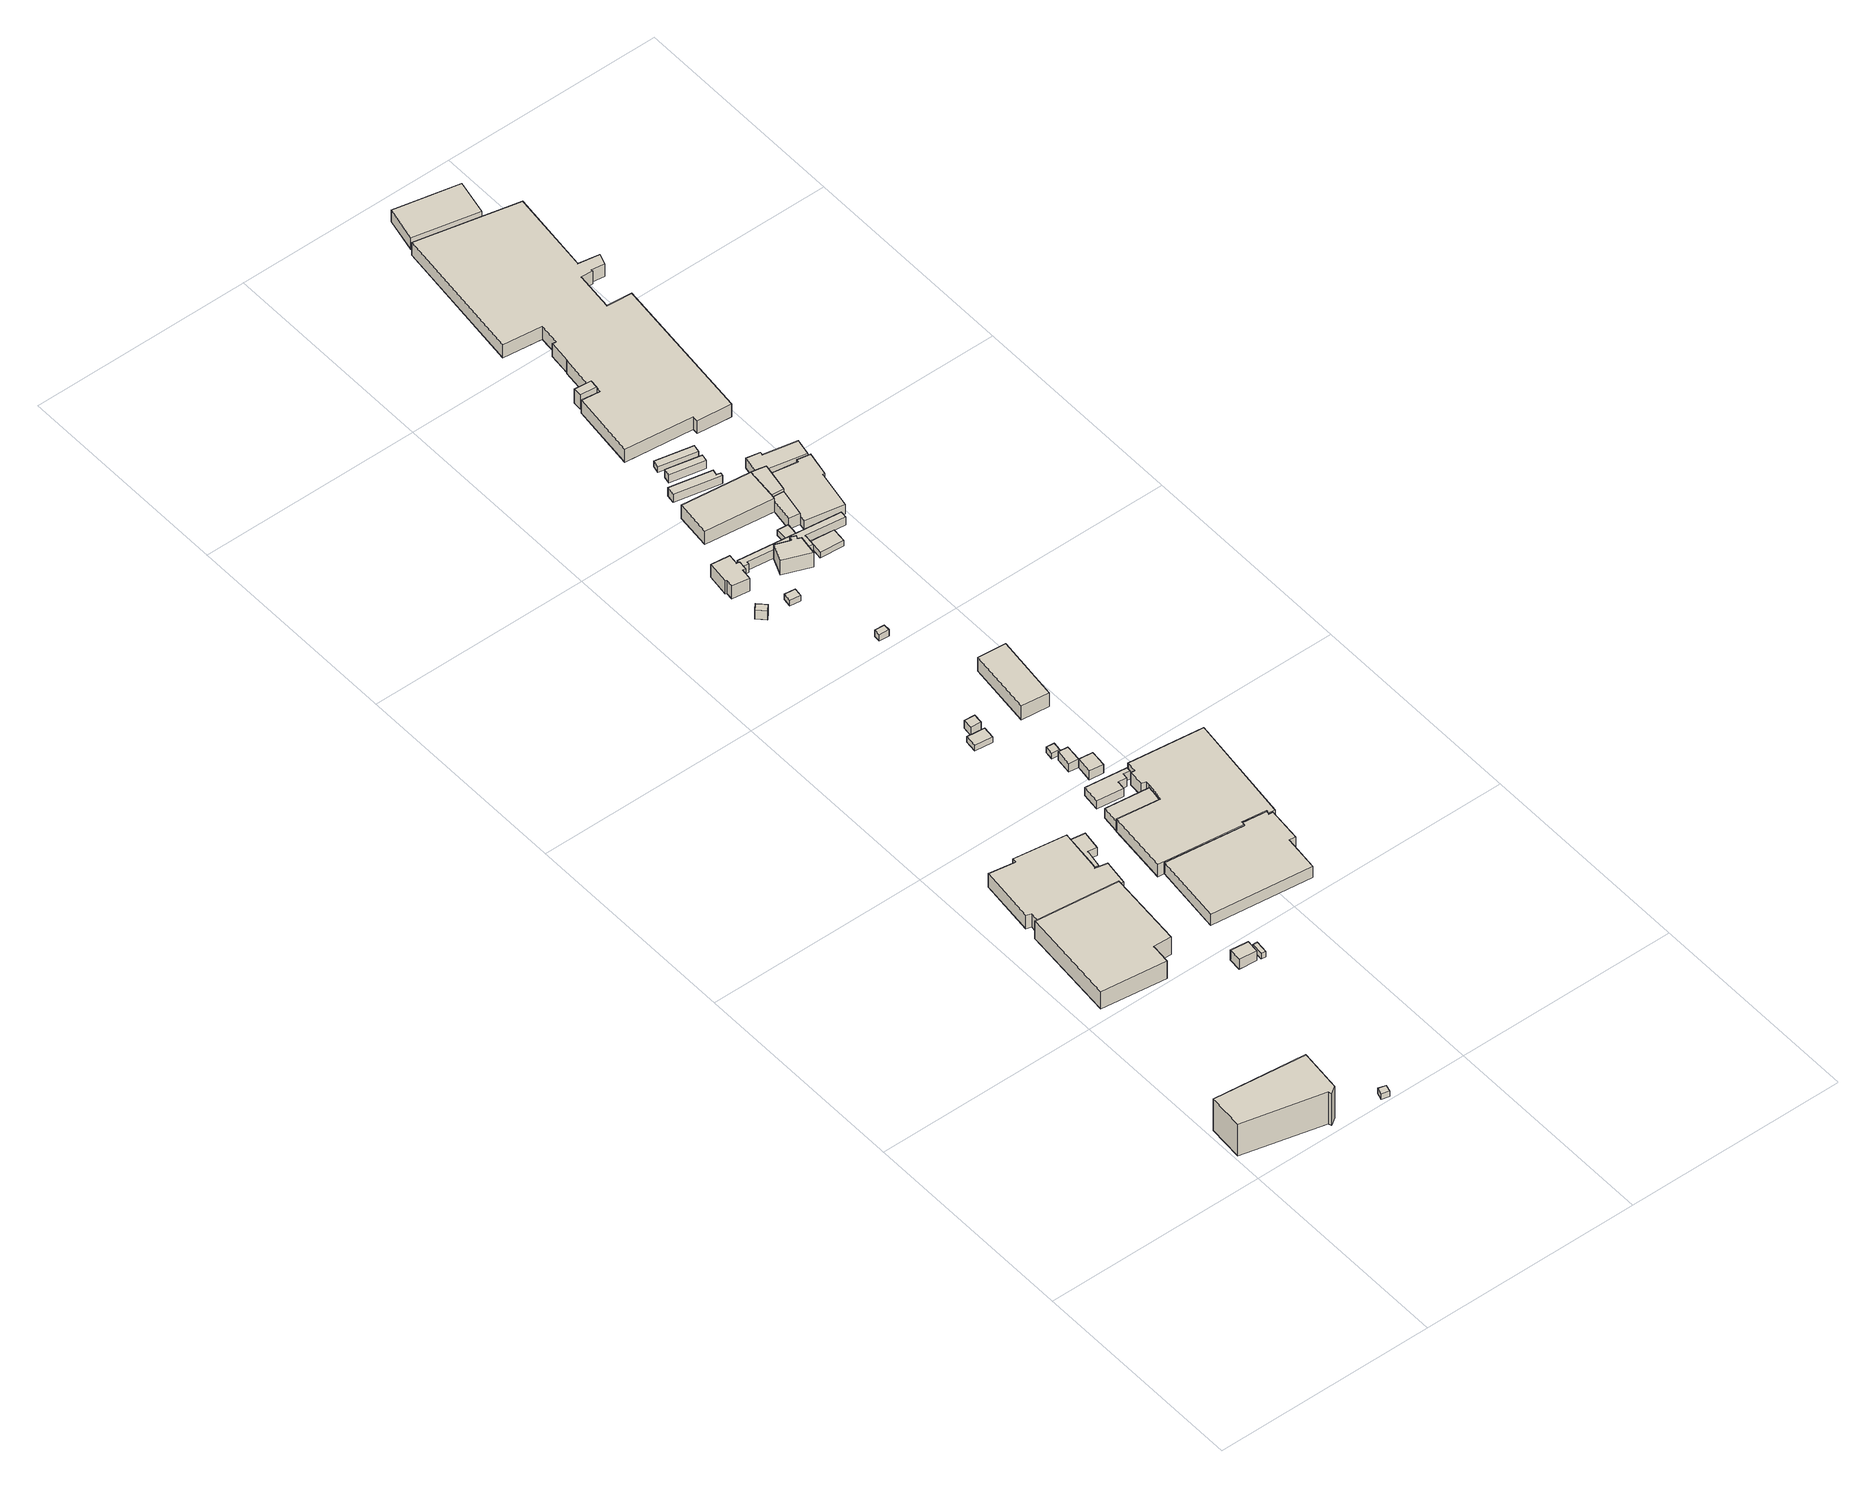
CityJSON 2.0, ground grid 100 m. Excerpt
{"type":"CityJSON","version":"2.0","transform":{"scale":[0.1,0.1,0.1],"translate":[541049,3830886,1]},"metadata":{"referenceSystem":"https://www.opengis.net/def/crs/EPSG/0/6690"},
"CityObjects":{
"building1":{"type":"Building","attributes":{"計測周辺長":120.94,"1/2500図郭":93,"区名":"住之江区","町丁目名称":"平林北２丁目","街区番号":9,"class":"3001","usage":"441","measuredHeight":17.3,"storeysAboveGround":2,"BuildingDetailAttribute.buildingRoofEdgeArea":778.03,"BuildingDetailAttribute.buildingStructureType":"610","BuildingDetailAttribute.buildingStructureOrgType":"2","BuildingDetailAttribute.detailedUsage":"1510","BuildingDetailAttribute.specifiedBuildingCoverageRate":0.6,"BuildingDetailAttribute.surveyYear":2017,"BuildingTsunamiRiskAttribute.description":"1","BuildingTsunamiRiskAttribute.rank":"1","BuildingTsunamiRiskAttribute.depth":0.09,"BuildingHighTideRiskAttribute.description":"1","BuildingHighTideRiskAttribute.rank":"2","BuildingHighTideRiskAttribute.depth":2,"BuildingIDAttribute.prefecture":"27","BuildingIDAttribute.city":"27125"},"geometry":[{"type":"Solid","lod":"1","boundaries":[[[[0,1,2,3,4,5]],[[4,6,7,5]],[[3,8,6,4]],[[2,9,8,3]],[[1,10,9,2]],[[0,11,10,1]],[[5,7,11,0]],[[6,8,9,10,11,7]]]]}]},
"building2":{"type":"Building","attributes":{"class":"3003","BuildingDetailAttribute.specifiedBuildingCoverageRate":0.6,"BuildingDetailAttribute.surveyYear":2017,"BuildingTsunamiRiskAttribute.description":"1","BuildingTsunamiRiskAttribute.rank":"1","BuildingTsunamiRiskAttribute.depth":0.15,"BuildingHighTideRiskAttribute.description":"1","BuildingHighTideRiskAttribute.rank":"2","BuildingHighTideRiskAttribute.depth":2.33,"BuildingIDAttribute.prefecture":"27","BuildingIDAttribute.city":"27125"},"geometry":[{"type":"Solid","lod":"1","boundaries":[[[[12,13,14,15]],[[14,16,17,15]],[[13,18,16,14]],[[12,19,18,13]],[[15,17,19,12]],[[16,18,19,17]]]]}]},
"building3":{"type":"Building","attributes":{"計測周辺長":126.36,"1/2500図郭":84,"区名":"住之江区","町丁目名称":"平林北２丁目","街区番号":9,"class":"3001","usage":"441","measuredHeight":9.5,"storeysAboveGround":1,"BuildingDetailAttribute.buildingRoofEdgeArea":959.34,"BuildingDetailAttribute.buildingStructureType":"610","BuildingDetailAttribute.buildingStructureOrgType":"2","BuildingDetailAttribute.detailedUsage":"1520","BuildingDetailAttribute.specifiedBuildingCoverageRate":0.6,"BuildingDetailAttribute.surveyYear":2017,"BuildingTsunamiRiskAttribute.description":"1","BuildingTsunamiRiskAttribute.rank":"1","BuildingTsunamiRiskAttribute.depth":0.34,"BuildingHighTideRiskAttribute.description":"1","BuildingHighTideRiskAttribute.rank":"2","BuildingHighTideRiskAttribute.depth":2.61,"BuildingIDAttribute.prefecture":"27","BuildingIDAttribute.city":"27125"},"geometry":[{"type":"Solid","lod":"1","boundaries":[[[[20,21,22,23,24,25]],[[24,26,27,25]],[[23,28,26,24]],[[22,29,28,23]],[[21,30,29,22]],[[20,31,30,21]],[[25,27,31,20]],[[26,28,29,30,31,27]]]]}]},
"building4":{"type":"Building","attributes":{"計測周辺長":145.81,"1/2500図郭":84,"区名":"住之江区","町丁目名称":"平林北２丁目","街区番号":9,"class":"3001","usage":"441","measuredHeight":7.3,"storeysAboveGround":1,"BuildingDetailAttribute.buildingRoofEdgeArea":1179.19,"BuildingDetailAttribute.buildingStructureType":"610","BuildingDetailAttribute.buildingStructureOrgType":"2","BuildingDetailAttribute.detailedUsage":"1520","BuildingDetailAttribute.specifiedBuildingCoverageRate":0.6,"BuildingDetailAttribute.surveyYear":2017,"BuildingTsunamiRiskAttribute.description":"1","BuildingTsunamiRiskAttribute.rank":"1","BuildingTsunamiRiskAttribute.depth":0.16,"BuildingHighTideRiskAttribute.description":"1","BuildingHighTideRiskAttribute.rank":"2","BuildingHighTideRiskAttribute.depth":2.36,"BuildingIDAttribute.prefecture":"27","BuildingIDAttribute.city":"27125"},"geometry":[{"type":"Solid","lod":"1","boundaries":[[[[32,33,34,35,36,37,38,39,40,41,42,43]],[[42,44,45,43]],[[41,46,44,42]],[[40,47,46,41]],[[39,48,47,40]],[[38,49,48,39]],[[37,50,49,38]],[[36,51,50,37]],[[35,52,51,36]],[[34,53,52,35]],[[33,54,53,34]],[[32,55,54,33]],[[43,45,55,32]],[[44,46,47,48,49,50,51,52,53,54,55,45]]]]}]},
"building5":{"type":"Building","attributes":{"class":"3001","measuredHeight":5.4,"BuildingDetailAttribute.specifiedBuildingCoverageRate":0.6,"BuildingDetailAttribute.surveyYear":2017,"BuildingTsunamiRiskAttribute.description":"1","BuildingTsunamiRiskAttribute.rank":"1","BuildingTsunamiRiskAttribute.depth":0.4,"BuildingHighTideRiskAttribute.description":"1","BuildingHighTideRiskAttribute.rank":"2","BuildingHighTideRiskAttribute.depth":2.57,"BuildingIDAttribute.prefecture":"27","BuildingIDAttribute.city":"27125"},"geometry":[{"type":"Solid","lod":"1","boundaries":[[[[56,57,58,59]],[[58,60,61,59]],[[57,62,60,58]],[[56,63,62,57]],[[59,61,63,56]],[[60,62,63,61]]]]}]},
"building6":{"type":"Building","attributes":{"class":"3001","BuildingDetailAttribute.specifiedBuildingCoverageRate":0.6,"BuildingDetailAttribute.surveyYear":2017,"BuildingTsunamiRiskAttribute.description":"1","BuildingTsunamiRiskAttribute.rank":"1","BuildingTsunamiRiskAttribute.depth":0.13,"BuildingHighTideRiskAttribute.description":"1","BuildingHighTideRiskAttribute.rank":"2","BuildingHighTideRiskAttribute.depth":2.28,"BuildingIDAttribute.prefecture":"27","BuildingIDAttribute.city":"27125"},"geometry":[{"type":"Solid","lod":"1","boundaries":[[[[64,65,66,67]],[[66,68,69,67]],[[65,70,68,66]],[[64,71,70,65]],[[67,69,71,64]],[[68,70,71,69]]]]}]},
"building7":{"type":"Building","attributes":{"計測周辺長":47.11,"1/2500図郭":84,"区名":"住之江区","町丁目名称":"平林北２丁目","街区番号":9,"class":"3003","usage":"441","measuredHeight":4.6,"storeysAboveGround":1,"BuildingDetailAttribute.buildingRoofEdgeArea":79.32,"BuildingDetailAttribute.buildingStructureType":"610","BuildingDetailAttribute.buildingStructureOrgType":"2","BuildingDetailAttribute.detailedUsage":"1520","BuildingDetailAttribute.specifiedBuildingCoverageRate":0.6,"BuildingDetailAttribute.surveyYear":2017,"BuildingTsunamiRiskAttribute.description":"1","BuildingTsunamiRiskAttribute.rank":"1","BuildingTsunamiRiskAttribute.depth":0.14,"BuildingHighTideRiskAttribute.description":"1","BuildingHighTideRiskAttribute.rank":"2","BuildingHighTideRiskAttribute.depth":2.3,"BuildingIDAttribute.prefecture":"27","BuildingIDAttribute.city":"27125"},"geometry":[{"type":"Solid","lod":"1","boundaries":[[[[72,73,74,75,76,77]],[[76,78,79,77]],[[75,80,78,76]],[[74,81,80,75]],[[73,82,81,74]],[[72,83,82,73]],[[77,79,83,72]],[[78,80,81,82,83,79]]]]}]},
"building8":{"type":"Building","attributes":{"計測周辺長":93.47,"1/2500図郭":84,"区名":"住之江区","町丁目名称":"平林北２丁目","街区番号":9,"class":"3001","usage":"431","measuredHeight":6.1,"storeysAboveGround":1,"BuildingDetailAttribute.buildingRoofEdgeArea":410.55,"BuildingDetailAttribute.buildingStructureType":"610","BuildingDetailAttribute.buildingStructureOrgType":"2","BuildingDetailAttribute.detailedUsage":"1720","BuildingDetailAttribute.specifiedBuildingCoverageRate":0.6,"BuildingDetailAttribute.surveyYear":2017,"BuildingTsunamiRiskAttribute.description":"1","BuildingTsunamiRiskAttribute.rank":"1","BuildingTsunamiRiskAttribute.depth":0.17,"BuildingHighTideRiskAttribute.description":"1","BuildingHighTideRiskAttribute.rank":"2","BuildingHighTideRiskAttribute.depth":2.37,"BuildingIDAttribute.prefecture":"27","BuildingIDAttribute.city":"27125"},"geometry":[{"type":"Solid","lod":"1","boundaries":[[[[84,85,86,87,88,89,90,91,92,93]],[[92,94,95,93]],[[91,96,94,92]],[[90,97,96,91]],[[89,98,97,90]],[[88,99,98,89]],[[87,100,99,88]],[[86,101,100,87]],[[85,102,101,86]],[[84,103,102,85]],[[93,95,103,84]],[[94,96,97,98,99,100,101,102,103,95]]]]}]},
"building9":{"type":"Building","attributes":{"class":"3001","measuredHeight":3,"BuildingDetailAttribute.specifiedBuildingCoverageRate":0.6,"BuildingDetailAttribute.surveyYear":2017,"BuildingTsunamiRiskAttribute.description":"1","BuildingTsunamiRiskAttribute.rank":"1","BuildingTsunamiRiskAttribute.depth":0.36,"BuildingHighTideRiskAttribute.description":"1","BuildingHighTideRiskAttribute.rank":"2","BuildingHighTideRiskAttribute.depth":2.58,"BuildingIDAttribute.prefecture":"27","BuildingIDAttribute.city":"27125"},"geometry":[{"type":"Solid","lod":"1","boundaries":[[[[104,105,106,107]],[[106,108,109,107]],[[105,110,108,106]],[[104,111,110,105]],[[107,109,111,104]],[[108,110,111,109]]]]}]},
"building10":{"type":"Building","attributes":{"計測周辺長":214.03,"1/2500図郭":84,"区名":"住之江区","町丁目名称":"平林北２丁目","街区番号":9,"class":"3003","usage":"431","measuredHeight":5.2,"storeysAboveGround":1,"BuildingDetailAttribute.buildingRoofEdgeArea":2384.55,"BuildingDetailAttribute.buildingStructureType":"610","BuildingDetailAttribute.buildingStructureOrgType":"2","BuildingDetailAttribute.detailedUsage":"1720","BuildingDetailAttribute.specifiedBuildingCoverageRate":0.6,"BuildingDetailAttribute.surveyYear":2017,"BuildingTsunamiRiskAttribute.description":"1","BuildingTsunamiRiskAttribute.rank":"1","BuildingTsunamiRiskAttribute.depth":0.35,"BuildingHighTideRiskAttribute.description":"1","BuildingHighTideRiskAttribute.rank":"2","BuildingHighTideRiskAttribute.depth":2.56,"BuildingIDAttribute.prefecture":"27","BuildingIDAttribute.city":"27125"},"geometry":[{"type":"Solid","lod":"1","boundaries":[[[[112,113,114,115,116]],[[115,117,118,116]],[[114,119,117,115]],[[113,120,119,114]],[[112,121,120,113]],[[116,118,121,112]],[[117,119,120,121,118]]]]}]},
"building11":{"type":"Building","attributes":{"区名":"住之江区","町丁目名称":"平林北２丁目","街区番号":9,"class":"3001","usage":"454","measuredHeight":4.3,"storeysAboveGround":1,"BuildingDetailAttribute.buildingRoofEdgeArea":20.99,"BuildingDetailAttribute.buildingStructureType":"601","BuildingDetailAttribute.buildingStructureOrgType":"1","BuildingDetailAttribute.detailedUsage":"1930","BuildingDetailAttribute.specifiedBuildingCoverageRate":0.6,"BuildingDetailAttribute.surveyYear":2017,"BuildingTsunamiRiskAttribute.description":"1","BuildingTsunamiRiskAttribute.rank":"1","BuildingTsunamiRiskAttribute.depth":0.03,"BuildingHighTideRiskAttribute.description":"1","BuildingHighTideRiskAttribute.rank":"2","BuildingHighTideRiskAttribute.depth":2.15,"BuildingIDAttribute.prefecture":"27","BuildingIDAttribute.city":"27125"},"geometry":[{"type":"Solid","lod":"1","boundaries":[[[[122,123,124,125]],[[124,126,127,125]],[[123,128,126,124]],[[122,129,128,123]],[[125,127,129,122]],[[126,128,129,127]]]]}]},
"building12":{"type":"Building","attributes":{"計測周辺長":54.52,"1/2500図郭":84,"区名":"住之江区","町丁目名称":"平林北２丁目","街区番号":9,"class":"3001","usage":"431","measuredHeight":4.5,"storeysAboveGround":2,"BuildingDetailAttribute.buildingRoofEdgeArea":124.23,"BuildingDetailAttribute.buildingStructureType":"610","BuildingDetailAttribute.buildingStructureOrgType":"2","BuildingDetailAttribute.detailedUsage":"1720","BuildingDetailAttribute.specifiedBuildingCoverageRate":0.6,"BuildingDetailAttribute.surveyYear":2017,"BuildingTsunamiRiskAttribute.description":"1","BuildingTsunamiRiskAttribute.rank":"1","BuildingTsunamiRiskAttribute.depth":0.31,"BuildingHighTideRiskAttribute.description":"1","BuildingHighTideRiskAttribute.rank":"2","BuildingHighTideRiskAttribute.depth":2.52,"BuildingIDAttribute.prefecture":"27","BuildingIDAttribute.city":"27125"},"geometry":[{"type":"Solid","lod":"1","boundaries":[[[[130,131,132,133,134,135,136,137]],[[136,138,139,137]],[[135,140,138,136]],[[134,141,140,135]],[[133,142,141,134]],[[132,143,142,133]],[[131,144,143,132]],[[130,145,144,131]],[[137,139,145,130]],[[138,140,141,142,143,144,145,139]]]]}]},
"building13":{"type":"Building","attributes":{"class":"3001","measuredHeight":4.8,"BuildingDetailAttribute.specifiedBuildingCoverageRate":0.6,"BuildingDetailAttribute.surveyYear":2017,"BuildingTsunamiRiskAttribute.description":"1","BuildingTsunamiRiskAttribute.rank":"1","BuildingTsunamiRiskAttribute.depth":0.3,"BuildingHighTideRiskAttribute.description":"1","BuildingHighTideRiskAttribute.rank":"2","BuildingHighTideRiskAttribute.depth":1.95,"BuildingIDAttribute.prefecture":"27","BuildingIDAttribute.city":"27125"},"geometry":[{"type":"Solid","lod":"1","boundaries":[[[[146,147,148,149]],[[148,150,151,149]],[[147,152,150,148]],[[146,153,152,147]],[[149,151,153,146]],[[150,152,153,151]]]]}]},
"building14":{"type":"Building","attributes":{"計測周辺長":143.15,"1/2500図郭":84,"区名":"住之江区","町丁目名称":"平林北２丁目","街区番号":9,"class":"3003","usage":"441","measuredHeight":4.6,"storeysAboveGround":2,"BuildingDetailAttribute.buildingRoofEdgeArea":854.57,"BuildingDetailAttribute.buildingStructureType":"610","BuildingDetailAttribute.buildingStructureOrgType":"2","BuildingDetailAttribute.detailedUsage":"1520","BuildingDetailAttribute.specifiedBuildingCoverageRate":0.6,"BuildingDetailAttribute.surveyYear":2017,"BuildingTsunamiRiskAttribute.description":"1","BuildingTsunamiRiskAttribute.rank":"1","BuildingTsunamiRiskAttribute.depth":0.37,"BuildingHighTideRiskAttribute.description":"1","BuildingHighTideRiskAttribute.rank":"2","BuildingHighTideRiskAttribute.depth":2.6,"BuildingIDAttribute.prefecture":"27","BuildingIDAttribute.city":"27125"},"geometry":[{"type":"Solid","lod":"1","boundaries":[[[[154,155,156,157]],[[156,158,159,157]],[[155,160,158,156]],[[154,161,160,155]],[[157,159,161,154]],[[158,160,161,159]]]]}]},
"building15":{"type":"Building","attributes":{"class":"3001","BuildingDetailAttribute.specifiedBuildingCoverageRate":0.6,"BuildingDetailAttribute.surveyYear":2017,"BuildingTsunamiRiskAttribute.description":"1","BuildingTsunamiRiskAttribute.rank":"1","BuildingTsunamiRiskAttribute.depth":0.26,"BuildingHighTideRiskAttribute.description":"1","BuildingHighTideRiskAttribute.rank":"2","BuildingHighTideRiskAttribute.depth":2.52,"BuildingIDAttribute.prefecture":"27","BuildingIDAttribute.city":"27125"},"geometry":[{"type":"Solid","lod":"1","boundaries":[[[[162,163,164,165]],[[164,166,167,165]],[[163,168,166,164]],[[162,169,168,163]],[[165,167,169,162]],[[166,168,169,167]]]]}]},
"building16":{"type":"Building","attributes":{"計測周辺長":143.15,"1/2500図郭":84,"区名":"住之江区","町丁目名称":"平林北２丁目","街区番号":9,"class":"3003","usage":"441","measuredHeight":4.7,"storeysAboveGround":2,"BuildingDetailAttribute.buildingRoofEdgeArea":854.57,"BuildingDetailAttribute.buildingStructureType":"610","BuildingDetailAttribute.buildingStructureOrgType":"2","BuildingDetailAttribute.detailedUsage":"1520","BuildingDetailAttribute.specifiedBuildingCoverageRate":0.6,"BuildingDetailAttribute.surveyYear":2017,"BuildingTsunamiRiskAttribute.description":"1","BuildingTsunamiRiskAttribute.rank":"1","BuildingTsunamiRiskAttribute.depth":0.41,"BuildingHighTideRiskAttribute.description":"1","BuildingHighTideRiskAttribute.rank":"2","BuildingHighTideRiskAttribute.depth":2.62,"BuildingIDAttribute.prefecture":"27","BuildingIDAttribute.city":"27125"},"geometry":[{"type":"Solid","lod":"1","boundaries":[[[[170,157,171,172]],[[171,173,174,172]],[[157,175,173,171]],[[170,176,175,157]],[[172,174,176,170]],[[173,175,176,174]]]]}]},
"building17":{"type":"Building","attributes":{"計測周辺長":214.03,"1/2500図郭":84,"区名":"住之江区","町丁目名称":"平林北２丁目","街区番号":9,"class":"3001","usage":"431","measuredHeight":6.6,"storeysAboveGround":1,"BuildingDetailAttribute.buildingRoofEdgeArea":2384.55,"BuildingDetailAttribute.buildingStructureType":"610","BuildingDetailAttribute.buildingStructureOrgType":"2","BuildingDetailAttribute.detailedUsage":"1720","BuildingDetailAttribute.specifiedBuildingCoverageRate":0.6,"BuildingDetailAttribute.surveyYear":2017,"BuildingTsunamiRiskAttribute.description":"1","BuildingTsunamiRiskAttribute.rank":"2","BuildingTsunamiRiskAttribute.depth":0.53,"BuildingHighTideRiskAttribute.description":"1","BuildingHighTideRiskAttribute.rank":"2","BuildingHighTideRiskAttribute.depth":2.74,"BuildingIDAttribute.prefecture":"27","BuildingIDAttribute.city":"27125"},"geometry":[{"type":"Solid","lod":"1","boundaries":[[[[177,178,179,180,181,182,183,184,185,186,187,188,189,190,191,192,193]],[[192,194,195,193]],[[191,196,194,192]],[[190,197,196,191]],[[189,198,197,190]],[[188,199,198,189]],[[187,200,199,188]],[[186,201,200,187]],[[185,202,201,186]],[[184,203,202,185]],[[183,204,203,184]],[[182,205,204,183]],[[181,206,205,182]],[[180,207,206,181]],[[179,208,207,180]],[[178,209,208,179]],[[177,210,209,178]],[[193,195,210,177]],[[194,196,197,198,199,200,201,202,203,204,205,206,207,208,209,210,195]]]]}]},
"building18":{"type":"Building","attributes":{"class":"3001","measuredHeight":7,"BuildingDetailAttribute.specifiedBuildingCoverageRate":0.6,"BuildingDetailAttribute.surveyYear":2017,"BuildingTsunamiRiskAttribute.description":"1","BuildingTsunamiRiskAttribute.rank":"2","BuildingTsunamiRiskAttribute.depth":1.2,"BuildingHighTideRiskAttribute.description":"1","BuildingHighTideRiskAttribute.rank":"2","BuildingHighTideRiskAttribute.depth":2.91,"BuildingIDAttribute.prefecture":"27","BuildingIDAttribute.city":"27125"},"geometry":[{"type":"Solid","lod":"1","boundaries":[[[[211,212,213,214,215,216,217,218,219,220]],[[219,221,222,220]],[[218,223,221,219]],[[217,224,223,218]],[[216,225,224,217]],[[215,226,225,216]],[[214,227,226,215]],[[213,228,227,214]],[[212,229,228,213]],[[211,230,229,212]],[[220,222,230,211]],[[221,223,224,225,226,227,228,229,230,222]]]]}]},
"building19":{"type":"Building","attributes":{"class":"3001","BuildingDetailAttribute.specifiedBuildingCoverageRate":0.6,"BuildingDetailAttribute.surveyYear":2017,"BuildingTsunamiRiskAttribute.description":"1","BuildingTsunamiRiskAttribute.rank":"1","BuildingTsunamiRiskAttribute.depth":0.07,"BuildingHighTideRiskAttribute.description":"1","BuildingHighTideRiskAttribute.rank":"2","BuildingHighTideRiskAttribute.depth":1.99,"BuildingIDAttribute.prefecture":"27","BuildingIDAttribute.city":"27125"},"geometry":[{"type":"Solid","lod":"1","boundaries":[[[[231,232,233,234]],[[233,235,236,234]],[[232,237,235,233]],[[231,238,237,232]],[[234,236,238,231]],[[235,237,238,236]]]]}]},
"building20":{"type":"Building","attributes":{"class":"3001","measuredHeight":3.4,"BuildingDetailAttribute.specifiedBuildingCoverageRate":0.6,"BuildingDetailAttribute.surveyYear":2017,"BuildingTsunamiRiskAttribute.description":"1","BuildingTsunamiRiskAttribute.rank":"1","BuildingTsunamiRiskAttribute.depth":0.19,"BuildingHighTideRiskAttribute.description":"1","BuildingHighTideRiskAttribute.rank":"2","BuildingHighTideRiskAttribute.depth":2.48,"BuildingIDAttribute.prefecture":"27","BuildingIDAttribute.city":"27125"},"geometry":[{"type":"Solid","lod":"1","boundaries":[[[[239,240,241,242]],[[241,243,244,242]],[[240,245,243,241]],[[239,246,245,240]],[[242,244,246,239]],[[243,245,246,244]]]]}]},
"building21":{"type":"Building","attributes":{"計測周辺長":85.49,"1/2500図郭":84,"区名":"住之江区","町丁目名称":"平林北２丁目","街区番号":9,"class":"3003","usage":"431","measuredHeight":7.6,"storeysAboveGround":1,"BuildingDetailAttribute.buildingRoofEdgeArea":378.82,"BuildingDetailAttribute.buildingStructureType":"610","BuildingDetailAttribute.buildingStructureOrgType":"2","BuildingDetailAttribute.detailedUsage":"1720","BuildingDetailAttribute.specifiedBuildingCoverageRate":0.6,"BuildingDetailAttribute.surveyYear":2017,"BuildingTsunamiRiskAttribute.description":"1","BuildingTsunamiRiskAttribute.rank":"2","BuildingTsunamiRiskAttribute.depth":0.54,"BuildingHighTideRiskAttribute.description":"1","BuildingHighTideRiskAttribute.rank":"2","BuildingHighTideRiskAttribute.depth":2.8,"BuildingIDAttribute.prefecture":"27","BuildingIDAttribute.city":"27125"},"geometry":[{"type":"Solid","lod":"1","boundaries":[[[[247,248,249,250]],[[249,251,252,250]],[[248,253,251,249]],[[247,254,253,248]],[[250,252,254,247]],[[251,253,254,252]]]]}]},
"building22":{"type":"Building","attributes":{"class":"3001","measuredHeight":7.8,"BuildingDetailAttribute.specifiedBuildingCoverageRate":0.6,"BuildingDetailAttribute.surveyYear":2017,"BuildingTsunamiRiskAttribute.description":"1","BuildingTsunamiRiskAttribute.rank":"1","BuildingTsunamiRiskAttribute.depth":0.33,"BuildingHighTideRiskAttribute.description":"1","BuildingHighTideRiskAttribute.rank":"2","BuildingHighTideRiskAttribute.depth":1.7,"BuildingIDAttribute.prefecture":"27","BuildingIDAttribute.city":"27125"},"geometry":[{"type":"Solid","lod":"1","boundaries":[[[[255,256,257,258,259,260,261,262]],[[261,263,264,262]],[[260,265,263,261]],[[259,266,265,260]],[[258,267,266,259]],[[257,268,267,258]],[[256,269,268,257]],[[255,270,269,256]],[[262,264,270,255]],[[263,265,266,267,268,269,270,264]]]]}]},
"building23":{"type":"Building","attributes":{"class":"3003","measuredHeight":4.5,"BuildingDetailAttribute.specifiedBuildingCoverageRate":0.6,"BuildingDetailAttribute.surveyYear":2017,"BuildingTsunamiRiskAttribute.description":"1","BuildingTsunamiRiskAttribute.rank":"1","BuildingTsunamiRiskAttribute.depth":0.33,"BuildingHighTideRiskAttribute.description":"1","BuildingHighTideRiskAttribute.rank":"2","BuildingHighTideRiskAttribute.depth":2.15,"BuildingIDAttribute.prefecture":"27","BuildingIDAttribute.city":"27125"},"geometry":[{"type":"Solid","lod":"1","boundaries":[[[[271,272,273,274,275,276,277,278,279,280]],[[279,281,282,280]],[[278,283,281,279]],[[277,284,283,278]],[[276,285,284,277]],[[275,286,285,276]],[[274,287,286,275]],[[273,288,287,274]],[[272,289,288,273]],[[271,290,289,272]],[[280,282,290,271]],[[281,283,284,285,286,287,288,289,290,282]]]]}]},
"building24":{"type":"Building","attributes":{"計測周辺長":127.23,"1/2500図郭":84,"区名":"住之江区","町丁目名称":"平林北１丁目","街区番号":2,"class":"3001","usage":"441","measuredHeight":7.2,"storeysAboveGround":1,"BuildingDetailAttribute.buildingRoofEdgeArea":579.01,"BuildingDetailAttribute.buildingStructureType":"610","BuildingDetailAttribute.buildingStructureOrgType":"2","BuildingDetailAttribute.detailedUsage":"1520","BuildingDetailAttribute.specifiedBuildingCoverageRate":0.6,"BuildingDetailAttribute.surveyYear":2017,"BuildingTsunamiRiskAttribute.description":"1","BuildingTsunamiRiskAttribute.rank":"2","BuildingTsunamiRiskAttribute.depth":0.62,"BuildingHighTideRiskAttribute.description":"1","BuildingHighTideRiskAttribute.rank":"2","BuildingHighTideRiskAttribute.depth":2.63,"BuildingIDAttribute.prefecture":"27","BuildingIDAttribute.city":"27125"},"geometry":[{"type":"Solid","lod":"1","boundaries":[[[[291,292,293,294,295]],[[294,296,297,295]],[[293,298,296,294]],[[292,299,298,293]],[[291,300,299,292]],[[295,297,300,291]],[[296,298,299,300,297]]]]}]},
"building25":{"type":"Building","attributes":{"class":"3001","BuildingDetailAttribute.specifiedBuildingCoverageRate":0.6,"BuildingDetailAttribute.surveyYear":2017,"BuildingTsunamiRiskAttribute.description":"1","BuildingTsunamiRiskAttribute.rank":"1","BuildingTsunamiRiskAttribute.depth":0.23,"BuildingHighTideRiskAttribute.description":"1","BuildingHighTideRiskAttribute.rank":"2","BuildingHighTideRiskAttribute.depth":2.2,"BuildingIDAttribute.prefecture":"27","BuildingIDAttribute.city":"27125"},"geometry":[{"type":"Solid","lod":"1","boundaries":[[[[301,302,303,304]],[[303,305,306,304]],[[302,307,305,303]],[[301,308,307,302]],[[304,306,308,301]],[[305,307,308,306]]]]}]},
"building26":{"type":"Building","attributes":{"計測周辺長":49.74,"1/2500図郭":84,"区名":"住之江区","町丁目名称":"平林北１丁目","街区番号":2,"class":"3001","usage":"441","measuredHeight":4.5,"storeysAboveGround":1,"BuildingDetailAttribute.buildingRoofEdgeArea":68.98,"BuildingDetailAttribute.buildingStructureType":"610","BuildingDetailAttribute.buildingStructureOrgType":"2","BuildingDetailAttribute.detailedUsage":"1520","BuildingDetailAttribute.specifiedBuildingCoverageRate":0.6,"BuildingDetailAttribute.surveyYear":2017,"BuildingTsunamiRiskAttribute.description":"1","BuildingTsunamiRiskAttribute.rank":"2","BuildingTsunamiRiskAttribute.depth":0.65,"BuildingHighTideRiskAttribute.description":"1","BuildingHighTideRiskAttribute.rank":"2","BuildingHighTideRiskAttribute.depth":2.58,"BuildingIDAttribute.prefecture":"27","BuildingIDAttribute.city":"27125"},"geometry":[{"type":"Solid","lod":"1","boundaries":[[[[309,310,311,312,313,314]],[[313,315,316,314]],[[312,317,315,313]],[[311,318,317,312]],[[310,319,318,311]],[[309,320,319,310]],[[314,316,320,309]],[[315,317,318,319,320,316]]]]}]},
"building27":{"type":"Building","attributes":{"class":"3003","BuildingDetailAttribute.specifiedBuildingCoverageRate":0.6,"BuildingDetailAttribute.surveyYear":2017,"BuildingTsunamiRiskAttribute.description":"1","BuildingTsunamiRiskAttribute.rank":"1","BuildingTsunamiRiskAttribute.depth":0.02,"BuildingHighTideRiskAttribute.description":"1","BuildingHighTideRiskAttribute.rank":"2","BuildingHighTideRiskAttribute.depth":2.18,"BuildingIDAttribute.prefecture":"27","BuildingIDAttribute.city":"27125"},"geometry":[{"type":"Solid","lod":"1","boundaries":[[[[321,322,323,324]],[[323,325,326,324]],[[322,327,325,323]],[[321,328,327,322]],[[324,326,328,321]],[[325,327,328,326]]]]}]},
"building28":{"type":"Building","attributes":{"計測周辺長":38.49,"1/2500図郭":84,"区名":"住之江区","町丁目名称":"平林北１丁目","街区番号":2,"class":"3001","usage":"441","measuredHeight":4.4,"storeysAboveGround":1,"BuildingDetailAttribute.buildingRoofEdgeArea":52.91,"BuildingDetailAttribute.buildingStructureType":"610","BuildingDetailAttribute.buildingStructureOrgType":"2","BuildingDetailAttribute.detailedUsage":"1520","BuildingDetailAttribute.specifiedBuildingCoverageRate":0.6,"BuildingDetailAttribute.surveyYear":2017,"BuildingTsunamiRiskAttribute.description":"1","BuildingTsunamiRiskAttribute.rank":"2","BuildingTsunamiRiskAttribute.depth":0.55,"BuildingHighTideRiskAttribute.description":"1","BuildingHighTideRiskAttribute.rank":"2","BuildingHighTideRiskAttribute.depth":2.51,"BuildingIDAttribute.prefecture":"27","BuildingIDAttribute.city":"27125"},"geometry":[{"type":"Solid","lod":"1","boundaries":[[[[329,330,331,332]],[[331,333,334,332]],[[330,335,333,331]],[[329,336,335,330]],[[332,334,336,329]],[[333,335,336,334]]]]}]},
"building29":{"type":"Building","attributes":{"計測周辺長":127.23,"1/2500図郭":84,"区名":"住之江区","町丁目名称":"平林北１丁目","街区番号":2,"class":"3001","usage":"441","measuredHeight":5.9,"storeysAboveGround":1,"BuildingDetailAttribute.buildingRoofEdgeArea":579.01,"BuildingDetailAttribute.buildingStructureType":"610","BuildingDetailAttribute.buildingStructureOrgType":"2","BuildingDetailAttribute.detailedUsage":"1520","BuildingDetailAttribute.specifiedBuildingCoverageRate":0.6,"BuildingDetailAttribute.surveyYear":2017,"BuildingTsunamiRiskAttribute.description":"1","BuildingTsunamiRiskAttribute.rank":"1","BuildingTsunamiRiskAttribute.depth":0.4,"BuildingHighTideRiskAttribute.description":"1","BuildingHighTideRiskAttribute.rank":"2","BuildingHighTideRiskAttribute.depth":2.45,"BuildingIDAttribute.prefecture":"27","BuildingIDAttribute.city":"27125"},"geometry":[{"type":"Solid","lod":"1","boundaries":[[[[337,338,339,340,341]],[[340,342,343,341]],[[339,344,342,340]],[[338,345,344,339]],[[337,346,345,338]],[[341,343,346,337]],[[342,344,345,346,343]]]]}]},
"building30":{"type":"Building","attributes":{"計測周辺長":41.37,"1/2500図郭":84,"区名":"住之江区","町丁目名称":"平林北１丁目","街区番号":2,"class":"3001","usage":"441","storeysAboveGround":1,"BuildingDetailAttribute.buildingRoofEdgeArea":60.07,"BuildingDetailAttribute.buildingStructureType":"610","BuildingDetailAttribute.buildingStructureOrgType":"2","BuildingDetailAttribute.detailedUsage":"1520","BuildingDetailAttribute.specifiedBuildingCoverageRate":0.6,"BuildingDetailAttribute.surveyYear":2017,"BuildingTsunamiRiskAttribute.description":"1","BuildingTsunamiRiskAttribute.rank":"1","BuildingTsunamiRiskAttribute.depth":0.48,"BuildingHighTideRiskAttribute.description":"1","BuildingHighTideRiskAttribute.rank":"2","BuildingHighTideRiskAttribute.depth":2.49,"BuildingIDAttribute.prefecture":"27","BuildingIDAttribute.city":"27125"},"geometry":[{"type":"Solid","lod":"1","boundaries":[[[[347,348,349,350]],[[349,351,352,350]],[[348,353,351,349]],[[347,354,353,348]],[[350,352,354,347]],[[351,353,354,352]]]]}]},
"building31":{"type":"Building","attributes":{"class":"3001","measuredHeight":7.3,"BuildingDetailAttribute.specifiedBuildingCoverageRate":0.6,"BuildingDetailAttribute.surveyYear":2017,"BuildingTsunamiRiskAttribute.description":"1","BuildingTsunamiRiskAttribute.rank":"2","BuildingTsunamiRiskAttribute.depth":0.55,"BuildingHighTideRiskAttribute.description":"1","BuildingHighTideRiskAttribute.rank":"2","BuildingHighTideRiskAttribute.depth":2.59,"BuildingIDAttribute.prefecture":"27","BuildingIDAttribute.city":"27125"},"geometry":[{"type":"Solid","lod":"1","boundaries":[[[[355,356,357,358,291,295]],[[291,359,360,295]],[[358,361,359,291]],[[357,362,361,358]],[[356,363,362,357]],[[355,364,363,356]],[[295,360,364,355]],[[359,361,362,363,364,360]]]]}]},
"building32":{"type":"Building","attributes":{"class":"3001","measuredHeight":7.7,"BuildingDetailAttribute.specifiedBuildingCoverageRate":0.6,"BuildingDetailAttribute.surveyYear":2017,"BuildingTsunamiRiskAttribute.description":"1","BuildingTsunamiRiskAttribute.rank":"2","BuildingTsunamiRiskAttribute.depth":0.75,"BuildingHighTideRiskAttribute.description":"1","BuildingHighTideRiskAttribute.rank":"2","BuildingHighTideRiskAttribute.depth":2.37,"BuildingIDAttribute.prefecture":"27","BuildingIDAttribute.city":"27125"},"geometry":[{"type":"Solid","lod":"1","boundaries":[[[[365,366,367,368]],[[367,369,370,368]],[[366,371,369,367]],[[365,372,371,366]],[[368,370,372,365]],[[369,371,372,370]]]]}]},
"building33":{"type":"Building","attributes":{"計測周辺長":95.21,"1/2500図郭":84,"区名":"住之江区","町丁目名称":"平林北１丁目","街区番号":2,"class":"3001","usage":"441","measuredHeight":5.1,"storeysAboveGround":1,"BuildingDetailAttribute.buildingRoofEdgeArea":505.3,"BuildingDetailAttribute.buildingStructureType":"610","BuildingDetailAttribute.buildingStructureOrgType":"2","BuildingDetailAttribute.detailedUsage":"1520","BuildingDetailAttribute.specifiedBuildingCoverageRate":0.6,"BuildingDetailAttribute.surveyYear":2017,"BuildingTsunamiRiskAttribute.description":"1","BuildingTsunamiRiskAttribute.rank":"1","BuildingTsunamiRiskAttribute.depth":0.41,"BuildingHighTideRiskAttribute.description":"1","BuildingHighTideRiskAttribute.rank":"2","BuildingHighTideRiskAttribute.depth":2.5,"BuildingIDAttribute.prefecture":"27","BuildingIDAttribute.city":"27125"},"geometry":[{"type":"Solid","lod":"1","boundaries":[[[[373,374,375,376,377,378,379,380,381,382]],[[381,383,384,382]],[[380,385,383,381]],[[379,386,385,380]],[[378,387,386,379]],[[377,388,387,378]],[[376,389,388,377]],[[375,390,389,376]],[[374,391,390,375]],[[373,392,391,374]],[[382,384,392,373]],[[383,385,386,387,388,389,390,391,392,384]]]]}]},
"building34":{"type":"Building","attributes":{"計測周辺長":61.18,"1/2500図郭":84,"区名":"住之江区","町丁目名称":"平林北１丁目","街区番号":2,"class":"3001","usage":"441","measuredHeight":5.3,"storeysAboveGround":1,"BuildingDetailAttribute.buildingRoofEdgeArea":172.03,"BuildingDetailAttribute.buildingStructureType":"610","BuildingDetailAttribute.buildingStructureOrgType":"2","BuildingDetailAttribute.detailedUsage":"1520","BuildingDetailAttribute.specifiedBuildingCoverageRate":0.6,"BuildingDetailAttribute.surveyYear":2017,"BuildingTsunamiRiskAttribute.description":"1","BuildingTsunamiRiskAttribute.rank":"2","BuildingTsunamiRiskAttribute.depth":0.61,"BuildingHighTideRiskAttribute.description":"1","BuildingHighTideRiskAttribute.rank":"2","BuildingHighTideRiskAttribute.depth":2.68,"BuildingIDAttribute.prefecture":"27","BuildingIDAttribute.city":"27125"},"geometry":[{"type":"Solid","lod":"1","boundaries":[[[[355,393,394,395,396,397,356]],[[397,398,399,356]],[[396,400,398,397]],[[395,401,400,396]],[[394,402,401,395]],[[393,403,402,394]],[[355,404,403,393]],[[356,399,404,355]],[[398,400,401,402,403,404,399]]]]}]},
"building35":{"type":"Building","attributes":{"計測周辺長":401.19,"1/2500図郭":84,"区名":"住之江区","町丁目名称":"平林北１丁目","街区番号":2,"class":"3001","usage":"441","measuredHeight":7,"storeysAboveGround":1,"BuildingDetailAttribute.buildingRoofEdgeArea":6113.86,"BuildingDetailAttribute.buildingStructureType":"610","BuildingDetailAttribute.buildingStructureOrgType":"2","BuildingDetailAttribute.detailedUsage":"1520","BuildingDetailAttribute.specifiedBuildingCoverageRate":0.6,"BuildingDetailAttribute.surveyYear":2017,"BuildingTsunamiRiskAttribute.description":"1","BuildingTsunamiRiskAttribute.rank":"1","BuildingTsunamiRiskAttribute.depth":0.36,"BuildingHighTideRiskAttribute.description":"1","BuildingHighTideRiskAttribute.rank":"2","BuildingHighTideRiskAttribute.depth":2.34,"BuildingIDAttribute.prefecture":"27","BuildingIDAttribute.city":"27125"},"geometry":[{"type":"Solid","lod":"1","boundaries":[[[[405,406,407,408,409,410,411,412,413,414,415,416,417,418,419,420,421,422,423,424,425,426,427,428,429]],[[428,430,431,429]],[[427,432,430,428]],[[426,433,432,427]],[[425,434,433,426]],[[424,435,434,425]],[[423,436,435,424]],[[422,437,436,423]],[[421,438,437,422]],[[420,439,438,421]],[[419,440,439,420]],[[418,441,440,419]],[[417,442,441,418]],[[416,443,442,417]],[[415,444,443,416]],[[414,445,444,415]],[[413,446,445,414]],[[412,447,446,413]],[[411,448,447,412]],[[410,449,448,411]],[[409,450,449,410]],[[408,451,450,409]],[[407,452,451,408]],[[406,453,452,407]],[[405,454,453,406]],[[429,431,454,405]],[[430,432,433,434,435,436,437,438,439,440,441,442,443,444,445,446,447,448,449,450,451,452,453,454,431]]]]}]},
"building36":{"type":"Building","attributes":{"計測周辺長":92.6,"1/2500図郭":84,"区名":"住之江区","町丁目名称":"平林北１丁目","街区番号":2,"class":"3001","usage":"441","measuredHeight":6.4,"storeysAboveGround":1,"BuildingDetailAttribute.buildingRoofEdgeArea":489.21,"BuildingDetailAttribute.buildingStructureType":"610","BuildingDetailAttribute.buildingStructureOrgType":"2","BuildingDetailAttribute.detailedUsage":"1520","BuildingDetailAttribute.specifiedBuildingCoverageRate":0.6,"BuildingDetailAttribute.surveyYear":2017,"BuildingTsunamiRiskAttribute.description":"1","BuildingTsunamiRiskAttribute.rank":"1","BuildingTsunamiRiskAttribute.depth":0.46,"BuildingHighTideRiskAttribute.description":"1","BuildingHighTideRiskAttribute.rank":"2","BuildingHighTideRiskAttribute.depth":2.37,"BuildingIDAttribute.prefecture":"27","BuildingIDAttribute.city":"27125"},"geometry":[{"type":"Solid","lod":"1","boundaries":[[[[455,456,457,458]],[[457,459,460,458]],[[456,461,459,457]],[[455,462,461,456]],[[458,460,462,455]],[[459,461,462,460]]]]}]}
},
"vertices":[
[378,45,18],[10,131,18],[23,293,18],[437,248,18],[416,53,18],[383,30,18],[416,53,191],[383,30,191],[437,248,191],[23,293,191],[10,131,191],[378,45,191],
[608,10,26],[616,42,26],[650,33,26],[641,1,26],[650,33,56],[641,1,56],[616,42,56],[608,10,56],
[101,1052,9],[141,1492,9],[517,1451,9],[485,1102,9],[404,1107,9],[394,1017,9],[404,1107,104],[394,1017,104],[485,1102,104],[517,1451,104],[141,1492,104],[101,1052,104],
[505,1578,8],[558,1566,8],[542,1453,8],[164,1497,8],[171,1545,8],[148,1552,8],[176,1810,8],[294,1791,8],[296,1811,8],[531,1778,8],[529,1758,8],[508,1590,8],[529,1758,81],[508,1590,81],[531,1778,81],[296,1811,81],[294,1791,81],[176,1810,81],[148,1552,81],[171,1545,81],[164,1497,81],[542,1453,81],[558,1566,81],[505,1578,81],
[623,870,25],[629,928,25],[709,919,25],[703,862,25],[709,919,79],[703,862,79],[629,928,79],[623,870,79],
[718,855,29],[724,912,29],[745,910,29],[739,853,29],[745,910,59],[739,853,59],[724,912,59],[718,855,59],
[529,1758,26],[597,1747,26],[584,1662,26],[545,1668,26],[530,1586,26],[508,1590,26],[530,1586,71],[508,1590,71],[545,1668,71],[584,1662,71],[597,1747,71],[529,1758,71],
[684,1112,25],[721,1430,25],[1076,1387,25],[1078,1404,25],[1186,1391,25],[1183,1375,25],[1202,1373,25],[1186,1220,25],[1157,1223,25],[1139,1061,25],[1157,1223,86],[1139,1061,86],[1186,1220,86],[1202,1373,86],[1183,1375,86],[1186,1391,86],[1078,1404,86],[1076,1387,86],[721,1430,86],[684,1112,86],
[573,2371,27],[579,2426,27],[659,2418,27],[653,2363,27],[659,2418,57],[653,2363,57],[579,2426,57],[573,2371,57],
[924,1732,24],[916,1691,24],[722,1715,24],[732,1796,24],[929,1773,24],[732,1796,76],[929,1773,76],[722,1715,76],[916,1691,76],[924,1732,76],
[612,2444,27],[617,2488,27],[665,2483,27],[660,2440,27],[665,2483,70],[660,2440,70],[617,2488,70],[612,2444,70],
[737,1850,25],[747,1932,25],[934,1910,25],[932,1890,25],[903,1894,25],[899,1868,25],[861,1873,25],[857,1835,25],[861,1873,70],[857,1835,70],[899,1868,70],[903,1894,70],[932,1890,70],[934,1910,70],[747,1932,70],[737,1850,70],
[366,3420,32],[389,3445,32],[425,3411,32],[401,3386,32],[425,3411,80],[401,3386,80],[389,3445,80],[366,3420,80],
[777,2064,25],[786,2138,25],[830,2133,25],[821,2059,25],[830,2133,71],[821,2059,71],[786,2138,71],[777,2064,71],
[772,2158,25],[776,2197,25],[812,2193,25],[807,2154,25],[812,2193,55],[807,2154,55],[776,2197,55],[772,2158,55],
[812,1984,25],[884,2051,25],[875,1977,25],[884,2051,72],[875,1977,72],[821,2059,72],[812,1984,72],
[931,1792,23],[911,1797,23],[917,1867,23],[935,1865,23],[940,1912,23],[1277,1873,23],[1212,1373,23],[1184,1376,23],[1187,1392,23],[1077,1405,23],[1075,1389,23],[728,1430,23],[693,1435,23],[722,1715,23],[916,1691,23],[924,1732,23],[929,1773,23],[924,1732,90],[929,1773,90],[916,1691,90],[722,1715,90],[693,1435,90],[728,1430,90],[1075,1389,90],[1077,1405,90],[1187,1392,90],[1184,1376,90],[1212,1373,90],[1277,1873,90],[940,1912,90],[935,1865,90],[917,1867,90],[911,1797,90],[931,1792,90],
[368,3558,27],[372,3593,27],[365,3594,27],[378,3696,27],[463,3685,27],[457,3639,27],[471,3637,27],[465,3594,27],[452,3596,27],[446,3547,27],[452,3596,97],[446,3547,97],[465,3594,97],[471,3637,97],[457,3639,97],[463,3685,97],[378,3696,97],[365,3594,97],[372,3593,97],[368,3558,97],
[512,3390,30],[517,3429,30],[565,3423,30],[560,3384,30],[565,3423,60],[560,3384,60],[517,3429,60],[512,3390,60],
[657,3038,28],[659,3068,28],[703,3065,28],[702,3035,28],[703,3065,62],[702,3035,62],[659,3068,62],[657,3038,62],
[936,2373,24],[812,2386,24],[846,2685,24],[972,2674,24],[846,2685,100],[972,2674,100],[812,2386,100],[936,2373,100],
[588,3539,27],[621,3618,27],[687,3593,27],[693,3610,27],[715,3600,27],[710,3586,27],[724,3579,27],[710,3490,27],[724,3579,106],[710,3490,106],[710,3586,106],[715,3600,106],[693,3610,106],[687,3593,106],[621,3618,106],[588,3539,106],
[730,3552,27],[737,3608,27],[507,3635,27],[505,3624,27],[480,3627,27],[484,3666,27],[944,3612,27],[941,3582,27],[763,3603,27],[756,3549,27],[763,3603,72],[756,3549,72],[941,3582,72],[944,3612,72],[484,3666,72],[480,3627,72],[505,3624,72],[507,3635,72],[737,3608,72],[730,3552,72],
[782,3826,26],[778,3806,26],[469,3840,26],[487,4002,26],[797,3968,26],[487,4002,98],[797,3968,98],[469,3840,98],[778,3806,98],[782,3826,98],
[704,3649,27],[709,3704,27],[757,3699,27],[752,3645,27],[757,3699,57],[752,3645,57],[709,3704,57],[704,3649,57],
[514,4083,27],[522,4123,27],[710,4085,27],[705,4060,27],[723,4056,27],[720,4041,27],[723,4056,72],[720,4041,72],[705,4060,72],[710,4085,72],[522,4123,72],[514,4083,72],
[758,3511,27],[768,3580,27],[874,3569,27],[867,3502,27],[874,3569,57],[867,3502,57],[768,3580,57],[758,3511,57],
[567,4173,26],[574,4205,26],[730,4172,26],[723,4140,26],[730,4172,70],[723,4140,70],[574,4205,70],[567,4173,70],
[837,3821,27],[812,3693,27],[762,3700,27],[778,3806,27],[782,3826,27],[778,3806,86],[782,3826,86],[762,3700,86],[812,3693,86],[837,3821,86],
[570,4241,26],[577,4275,26],[746,4240,26],[739,4206,26],[746,4240,56],[739,4206,56],[577,4275,56],[570,4241,56],
[823,3963,26],[862,3955,26],[858,3934,26],[837,3821,26],[782,3826,99],[797,3968,99],[837,3821,99],[858,3934,99],[862,3955,99],[823,3963,99],
[551,4678,28],[554,4716,28],[630,4709,28],[625,4670,28],[630,4709,105],[625,4670,105],[554,4716,105],[551,4678,105],
[983,3912,25],[985,3924,25],[1043,3913,25],[1021,3802,25],[1012,3804,25],[978,3628,25],[806,3662,25],[812,3693,25],[837,3821,25],[858,3934,25],[837,3821,76],[858,3934,76],[812,3693,76],[806,3662,76],[978,3628,76],[1012,3804,76],[1021,3802,76],[1043,3913,76],[985,3924,76],[983,3912,76],
[840,4050,26],[902,4038,26],[899,4024,26],[1050,3994,26],[1035,3920,26],[1035,3920,79],[862,3955,79],[1050,3994,79],[899,4024,79],[902,4038,79],[840,4050,79],[823,3963,79],
[813,4303,24],[815,4329,24],[509,4362,24],[544,4663,24],[629,4653,24],[635,4711,24],[616,4713,24],[632,4856,24],[634,4856,24],[646,4958,24],[663,4956,24],[674,5050,24],[498,5070,24],[571,5698,24],[1028,5598,24],[984,5217,24],[1078,5201,24],[1061,5151,24],[1002,5160,24],[1002,5151,24],[949,5155,24],[929,4979,24],[1042,4970,24],[1019,4759,24],[968,4289,24],[1019,4759,94],[968,4289,94],[1042,4970,94],[929,4979,94],[949,5155,94],[1002,5151,94],[1002,5160,94],[1061,5151,94],[1078,5201,94],[984,5217,94],[1028,5598,94],[571,5698,94],[498,5070,94],[674,5050,94],[663,4956,94],[646,4958,94],[634,4856,94],[632,4856,94],[616,4713,94],[635,4711,94],[629,4653,94],[544,4663,94],[509,4362,94],[815,4329,94],[813,4303,94],
[585,5719,28],[619,5878,28],[912,5816,28],[878,5656,28],[912,5816,92],[878,5656,92],[619,5878,92],[585,5719,92]
]}
